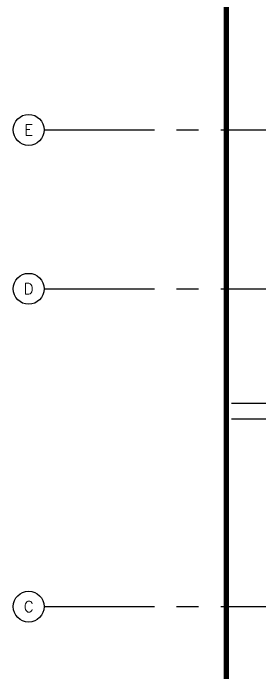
# Model space of a CAD drawing. Extents: x 417877.3 to 417955.8, y 43396.6 to 43486.9.
# Drawn here: x 417877.34 to 417882.93, y 43414.06 to 43429 of the extents above; entities that cross this region are included whole.
import ezdxf
from ezdxf.enums import TextEntityAlignment as Align

# ---------------------------------------------------------------- set-up
doc = ezdxf.new("R2010")
doc.units = 0
doc.header["$MEASUREMENT"] = 0
doc.linetypes.add('CENTER2', pattern=[1.125, 0.75, -0.125, 0.125, -0.125])
doc.linetypes.add('CENTERX2', pattern=[4, 2.5, -0.5, 0.5, -0.5])
for name, color, linetype in [('AX-CR', 7, 'CONTINUOUS'), ('AX-TXT', 2, 'CONTINUOUS'), ('AXES', 11, 'CENTERX2'), ('DUCT', 6, 'CONTINUOUS'), ('ELEV', 2, 'CONTINUOUS')]:
    doc.layers.add(name, color=color, linetype=linetype)
doc.styles.add('ROMANS', font='ROMANS.shx', dxfattribs={"width": 0.6})

# ---------------------------------------------------------------- blocks, each defined once
blk = doc.blocks.new('AXR')
at = {"layer": 'AX-CR'}
blk.add_circle((350, 0), 350, dxfattribs=at)
at = {"layer": 'AX-TXT', "style": 'ROMANS'}
blk.add_attdef('AX', text='', height=250, dxfattribs=at).set_placement((350, 0), align=Align.MIDDLE)

msp = doc.modelspace()

# ---------------------------------------------------------------- linework, layer by layer
at = {"layer": 'AXES'}
for p, q in [((417878.039, 43426.359), (417885.288, 43426.359)), ((417878.039, 43422.759), (417885.288, 43422.759)), ((417878.039, 43415.559), (417886.488, 43415.559))]:
    msp.add_line(p, q, dxfattribs=at)
at = {"layer": 'DUCT'}
for p, q in [((417882.281, 43420.165), (417896.958, 43420.165)), ((417882.281, 43419.815), (417899.691, 43419.815))]:
    msp.add_line(p, q, dxfattribs=at)
at = {"layer": 'ELEV', "linetype": 'CENTER2', "const_width": 0.12}
msp.add_lwpolyline([(417882.164, 43409.819), (417882.164, 43479.779)], dxfattribs=at)

# ---------------------------------------------------------------- block references
at = {"layer": 'AXES', "xscale": 0.0009999871253967285, "yscale": 0.001000002026557922, "zscale": 0.001}
for p, values in [((417877.339, 43426.359), {'AX': 'E'}), ((417877.339, 43422.759), {'AX': 'D'}), ((417877.339, 43415.559), {'AX': 'C'})]:
    msp.add_blockref('AXR', p, dxfattribs=at).add_auto_attribs(values)

doc.saveas('drawing.dxf')
